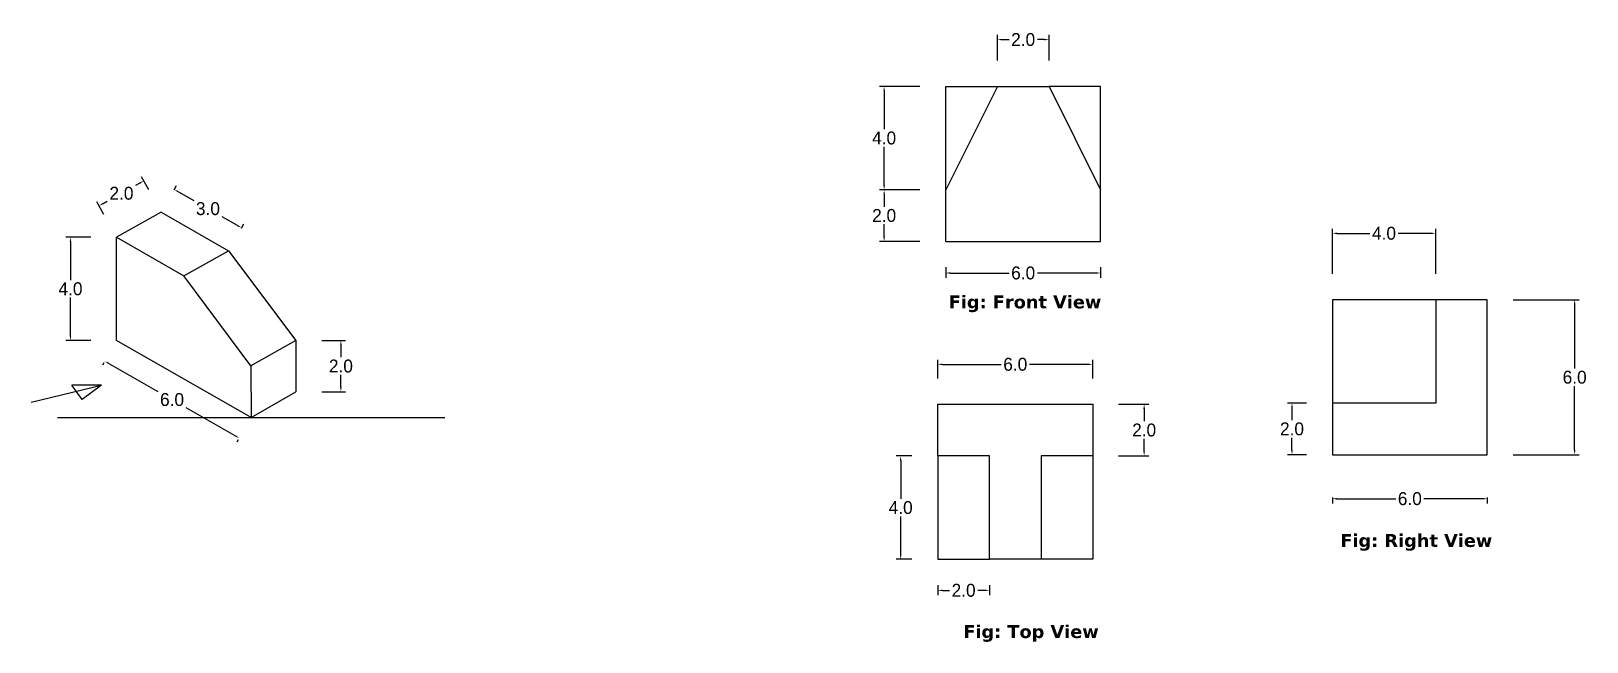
# Model space of a CAD drawing. Header units: inches. Extents: x 34 to 94.3, y 1.6 to 25.2.
import ezdxf

# ---------------------------------------------------------------- set-up
doc = ezdxf.new("R2010")
doc.units = ezdxf.units.IN
doc.header["$MEASUREMENT"] = 0
doc.dimstyles.get("Standard").update_dxf_attribs({"dimtxt": 0.5, "dimasz": 0.18, "dimexe": 0.18, "dimexo": 1, "dimgap": 0.09, "dimtad": 0, "dimtih": 1, "dimtoh": 1, "dimdec": 1, "dimzin": 0, "dimdsep": 46, "dimtxsty": 'Standard', "dimcen": 0.09, "dimclrd": 4, "dimclre": 6, "dimadec": 0, "dimazin": 0, "dimtfac": 1, "dimtdec": 1, "dimtofl": 0, "dimtmove": 0, "dimatfit": 3, "dimfxl": 1, "dimtolj": 1, "dimtzin": 0, "dimarcsym": 0})

# ---------------------------------------------------------------- blocks, each defined once
blk = doc.blocks.new('*D2')
at = {"color": 6, "lineweight": -2}
for p, q in [((39.567, 19.094), (39.664, 19.265)), ((42.173, 17.608), (42.27, 17.778))]:
    blk.add_line(p, q, dxfattribs=at)
at = {"color": 4, "lineweight": -2}
for p, q in [((39.732, 19.019), (40.33, 18.678)), ((42.025, 17.711), (41.426, 18.052))]:
    blk.add_line(p, q, dxfattribs=at)
at = {"color": 4}
for points in [[(39.746, 19.045), (39.717, 18.993), (39.575, 19.109)], [(42.04, 17.737), (42.01, 17.685), (42.181, 17.622)]]:
    blk.add_solid(points, dxfattribs=at)
at = {"layer": 'Defpoints', "color": 0}
for p in [(39.072, 18.226), (42.181, 17.622), (41.677, 16.739)]:
    blk.add_point(p, dxfattribs=at)
at = {"color": 0, "insert": (40.878, 18.365), "char_height": 0.5, "attachment_point": 5}
blk.add_mtext('\\A1;3.0', dxfattribs=at)
blk = doc.blocks.new('*D3')
at = {"color": 4, "lineweight": -2}
for p, q in [((38.237, 19.355), (38.078, 19.266)), ((36.821, 18.566), (36.981, 18.655))]:
    blk.add_line(p, q, dxfattribs=at)
at = {"color": 6, "lineweight": -2}
for p, q in [((38.585, 19.1), (38.307, 19.599)), ((36.854, 18.136), (36.576, 18.636))]:
    blk.add_line(p, q, dxfattribs=at)
at = {"color": 4}
for points in [[(38.223, 19.381), (38.252, 19.328), (38.395, 19.442)], [(36.806, 18.593), (36.836, 18.54), (36.664, 18.479)]]:
    blk.add_solid(points, dxfattribs=at)
at = {"layer": 'Defpoints', "color": 0}
for p in [(36.664, 18.479), (39.072, 18.226), (37.341, 17.263)]:
    blk.add_point(p, dxfattribs=at)
at = {"color": 0, "insert": (37.529, 18.96), "char_height": 0.5, "attachment_point": 5}
blk.add_mtext('\\A1;2.0', dxfattribs=at)
blk = doc.blocks.new('*D4')
at = {"color": 6, "lineweight": -2}
for p, q in [((36.341, 17.263), (35.377, 17.263)), ((36.341, 13.263), (35.377, 13.263))]:
    blk.add_line(p, q, dxfattribs=at)
at = {"color": 4, "lineweight": -2}
for p, q in [((35.557, 17.083), (35.557, 15.603)), ((35.557, 13.443), (35.557, 14.923))]:
    blk.add_line(p, q, dxfattribs=at)
at = {"color": 4}
for points in [[(35.527, 17.083), (35.587, 17.083), (35.557, 17.263)], [(35.527, 13.443), (35.587, 13.443), (35.557, 13.263)]]:
    blk.add_solid(points, dxfattribs=at)
at = {"layer": 'Defpoints', "color": 0}
for p in [(37.341, 17.263), (35.557, 13.263), (37.341, 13.263)]:
    blk.add_point(p, dxfattribs=at)
at = {"color": 0, "insert": (35.557, 15.263), "char_height": 0.5, "attachment_point": 5}
blk.add_mtext('\\A1;4.0', dxfattribs=at)
blk = doc.blocks.new('*D5')
at = {"color": 6, "lineweight": -2}
for p, q in [((36.844, 12.395), (36.795, 12.308)), ((42.052, 9.415), (42.003, 9.329))]:
    blk.add_line(p, q, dxfattribs=at)
at = {"color": 4, "lineweight": -2}
for p, q in [((37.04, 12.375), (38.94, 11.288)), ((41.936, 9.574), (40.036, 10.661))]:
    blk.add_line(p, q, dxfattribs=at)
at = {"color": 4}
for points in [[(37.055, 12.401), (37.025, 12.349), (36.884, 12.464)], [(41.951, 9.6), (41.921, 9.548), (42.092, 9.485)]]:
    blk.add_solid(points, dxfattribs=at)
at = {"layer": 'Defpoints', "color": 0}
for p in [(37.341, 13.263), (42.549, 10.283), (42.092, 9.485)]:
    blk.add_point(p, dxfattribs=at)
at = {"color": 0, "insert": (39.488, 10.975), "char_height": 0.5, "attachment_point": 5}
blk.add_mtext('\\A1;6.0', dxfattribs=at)
blk = doc.blocks.new('*D6')
at = {"color": 6, "lineweight": -2}
for p, q in [((45.283, 13.266), (46.205, 13.266)), ((45.283, 11.278), (46.205, 11.278))]:
    blk.add_line(p, q, dxfattribs=at)
at = {"color": 4, "lineweight": -2}
for p, q in [((46.025, 13.086), (46.025, 12.612)), ((46.025, 11.458), (46.025, 11.932))]:
    blk.add_line(p, q, dxfattribs=at)
at = {"color": 4}
for points in [[(45.995, 13.086), (46.055, 13.086), (46.025, 13.266)], [(45.995, 11.458), (46.055, 11.458), (46.025, 11.278)]]:
    blk.add_solid(points, dxfattribs=at)
at = {"layer": 'Defpoints', "color": 0}
for p in [(44.283, 13.266), (44.283, 11.278), (46.025, 11.278)]:
    blk.add_point(p, dxfattribs=at)
at = {"color": 0, "insert": (46.025, 12.272), "char_height": 0.5, "attachment_point": 5}
blk.add_mtext('\\A1;2.0', dxfattribs=at)
blk = doc.blocks.new('*D8')
at = {"color": 6, "lineweight": -2}
for p, q in [((68.438, 19.1), (66.876, 19.1)), ((68.438, 17.1), (66.876, 17.1))]:
    blk.add_line(p, q, dxfattribs=at)
at = {"color": 4, "lineweight": -2}
for p, q in [((67.056, 18.92), (67.056, 18.44)), ((67.056, 17.28), (67.056, 17.76))]:
    blk.add_line(p, q, dxfattribs=at)
at = {"color": 4}
for points in [[(67.026, 18.92), (67.086, 18.92), (67.056, 19.1)], [(67.026, 17.28), (67.086, 17.28), (67.056, 17.1)]]:
    blk.add_solid(points, dxfattribs=at)
at = {"layer": 'Defpoints', "color": 0}
for p in [(69.438, 19.1), (67.056, 17.1), (69.438, 17.1)]:
    blk.add_point(p, dxfattribs=at)
at = {"color": 0, "insert": (67.056, 18.1), "char_height": 0.5, "attachment_point": 5}
blk.add_mtext('\\A1;2.0', dxfattribs=at)
blk = doc.blocks.new('*D10')
at = {"color": 6, "lineweight": -2}
for p, q in [((69.438, 16.1), (69.438, 15.695)), ((75.438, 16.1), (75.438, 15.695))]:
    blk.add_line(p, q, dxfattribs=at)
at = {"color": 4, "lineweight": -2}
for p, q in [((69.618, 15.875), (71.89, 15.875)), ((75.258, 15.875), (72.987, 15.875))]:
    blk.add_line(p, q, dxfattribs=at)
at = {"color": 4}
for points in [[(69.618, 15.905), (69.618, 15.845), (69.438, 15.875)], [(75.258, 15.905), (75.258, 15.845), (75.438, 15.875)]]:
    blk.add_solid(points, dxfattribs=at)
at = {"layer": 'Defpoints', "color": 0}
for p in [(69.438, 17.1), (75.438, 17.1), (75.438, 15.875)]:
    blk.add_point(p, dxfattribs=at)
at = {"color": 0, "insert": (72.438, 15.875), "char_height": 0.5, "attachment_point": 5}
blk.add_mtext('\\A1;6.0', dxfattribs=at)
blk = doc.blocks.new('*D11')
at = {"color": 6, "lineweight": -2}
for p, q in [((68.438, 23.1), (66.876, 23.1)), ((68.438, 19.1), (66.876, 19.1))]:
    blk.add_line(p, q, dxfattribs=at)
at = {"color": 4, "lineweight": -2}
for p, q in [((67.056, 22.92), (67.056, 21.44)), ((67.056, 19.28), (67.056, 20.76))]:
    blk.add_line(p, q, dxfattribs=at)
at = {"color": 4}
for points in [[(67.026, 22.92), (67.086, 22.92), (67.056, 23.1)], [(67.026, 19.28), (67.086, 19.28), (67.056, 19.1)]]:
    blk.add_solid(points, dxfattribs=at)
at = {"layer": 'Defpoints', "color": 0}
for p in [(69.438, 23.1), (67.056, 19.1), (69.438, 19.1)]:
    blk.add_point(p, dxfattribs=at)
at = {"color": 0, "insert": (67.056, 21.1), "char_height": 0.5, "attachment_point": 5}
blk.add_mtext('\\A1;4.0', dxfattribs=at)
blk = doc.blocks.new('*D12')
at = {"color": 6, "lineweight": -2}
for p, q in [((71.438, 24.1), (71.438, 25.091)), ((73.438, 24.1), (73.438, 25.091))]:
    blk.add_line(p, q, dxfattribs=at)
at = {"color": 4, "lineweight": -2}
for p, q in [((71.618, 24.911), (71.89, 24.911)), ((73.258, 24.911), (72.987, 24.911))]:
    blk.add_line(p, q, dxfattribs=at)
at = {"color": 4}
for points in [[(71.618, 24.941), (71.618, 24.881), (71.438, 24.911)], [(73.258, 24.941), (73.258, 24.881), (73.438, 24.911)]]:
    blk.add_solid(points, dxfattribs=at)
at = {"layer": 'Defpoints', "color": 0}
for p in [(73.438, 24.911), (71.438, 23.1), (73.438, 23.1)]:
    blk.add_point(p, dxfattribs=at)
at = {"color": 0, "insert": (72.438, 24.911), "char_height": 0.5, "attachment_point": 5}
blk.add_mtext('\\A1;2.0', dxfattribs=at)
blk = doc.blocks.new('*D13')
at = {"color": 6, "lineweight": -2}
for p, q in [((69.132, 11.795), (69.132, 12.52)), ((75.132, 11.795), (75.132, 12.52))]:
    blk.add_line(p, q, dxfattribs=at)
at = {"color": 4, "lineweight": -2}
for p, q in [((69.312, 12.34), (71.584, 12.34)), ((74.952, 12.34), (72.68, 12.34))]:
    blk.add_line(p, q, dxfattribs=at)
at = {"color": 4}
for points in [[(69.312, 12.37), (69.312, 12.31), (69.132, 12.34)], [(74.952, 12.37), (74.952, 12.31), (75.132, 12.34)]]:
    blk.add_solid(points, dxfattribs=at)
at = {"layer": 'Defpoints', "color": 0}
for p in [(75.132, 12.34), (69.132, 10.795), (75.132, 10.795)]:
    blk.add_point(p, dxfattribs=at)
at = {"color": 0, "insert": (72.132, 12.34), "char_height": 0.5, "attachment_point": 5}
blk.add_mtext('\\A1;6.0', dxfattribs=at)
blk = doc.blocks.new('*D14')
at = {"color": 6, "lineweight": -2}
for p, q in [((69.132, 3.795), (69.132, 3.41)), ((71.132, 3.795), (71.132, 3.41))]:
    blk.add_line(p, q, dxfattribs=at)
at = {"color": 4, "lineweight": -2}
for p, q in [((69.312, 3.59), (69.584, 3.59)), ((70.952, 3.59), (70.68, 3.59))]:
    blk.add_line(p, q, dxfattribs=at)
at = {"color": 4}
for points in [[(69.312, 3.62), (69.312, 3.56), (69.132, 3.59)], [(70.952, 3.62), (70.952, 3.56), (71.132, 3.59)]]:
    blk.add_solid(points, dxfattribs=at)
at = {"layer": 'Defpoints', "color": 0}
for p in [(69.132, 4.795), (71.132, 4.795), (71.132, 3.59)]:
    blk.add_point(p, dxfattribs=at)
at = {"color": 0, "insert": (70.132, 3.59), "char_height": 0.5, "attachment_point": 5}
blk.add_mtext('\\A1;2.0', dxfattribs=at)
blk = doc.blocks.new('*D15')
at = {"color": 6, "lineweight": -2}
for p, q in [((68.132, 8.795), (67.516, 8.795)), ((68.132, 4.795), (67.516, 4.795))]:
    blk.add_line(p, q, dxfattribs=at)
at = {"color": 4, "lineweight": -2}
for p, q in [((67.696, 8.615), (67.696, 7.135)), ((67.696, 4.975), (67.696, 6.455))]:
    blk.add_line(p, q, dxfattribs=at)
at = {"color": 4}
for points in [[(67.666, 8.615), (67.726, 8.615), (67.696, 8.795)], [(67.666, 4.975), (67.726, 4.975), (67.696, 4.795)]]:
    blk.add_solid(points, dxfattribs=at)
at = {"layer": 'Defpoints', "color": 0}
for p in [(67.696, 8.795), (69.132, 8.795), (69.132, 4.795)]:
    blk.add_point(p, dxfattribs=at)
at = {"color": 0, "insert": (67.696, 6.795), "char_height": 0.5, "attachment_point": 5}
blk.add_mtext('\\A1;4.0', dxfattribs=at)
blk = doc.blocks.new('*D16')
at = {"color": 6, "lineweight": -2}
for p, q in [((76.132, 10.795), (77.301, 10.795)), ((76.132, 8.795), (77.301, 8.795))]:
    blk.add_line(p, q, dxfattribs=at)
at = {"color": 4, "lineweight": -2}
for p, q in [((77.121, 10.615), (77.121, 10.135)), ((77.121, 8.975), (77.121, 9.455))]:
    blk.add_line(p, q, dxfattribs=at)
at = {"color": 4}
for points in [[(77.091, 10.615), (77.151, 10.615), (77.121, 10.795)], [(77.091, 8.975), (77.151, 8.975), (77.121, 8.795)]]:
    blk.add_solid(points, dxfattribs=at)
at = {"layer": 'Defpoints', "color": 0}
for p in [(75.132, 10.795), (75.132, 8.795), (77.121, 8.795)]:
    blk.add_point(p, dxfattribs=at)
at = {"color": 0, "insert": (77.121, 9.795), "char_height": 0.5, "attachment_point": 5}
blk.add_mtext('\\A1;2.0', dxfattribs=at)
blk = doc.blocks.new('*D17')
at = {"color": 6, "lineweight": -2}
for p, q in [((91.407, 14.84), (93.968, 14.84)), ((91.407, 8.84), (93.968, 8.84))]:
    blk.add_line(p, q, dxfattribs=at)
at = {"color": 4, "lineweight": -2}
for p, q in [((93.788, 14.66), (93.788, 12.18)), ((93.788, 9.02), (93.788, 11.5))]:
    blk.add_line(p, q, dxfattribs=at)
at = {"color": 4}
for points in [[(93.758, 14.66), (93.818, 14.66), (93.788, 14.84)], [(93.758, 9.02), (93.818, 9.02), (93.788, 8.84)]]:
    blk.add_solid(points, dxfattribs=at)
at = {"layer": 'Defpoints', "color": 0}
for p in [(90.407, 14.84), (90.407, 8.84), (93.788, 8.84)]:
    blk.add_point(p, dxfattribs=at)
at = {"color": 0, "insert": (93.788, 11.84), "char_height": 0.5, "attachment_point": 5}
blk.add_mtext('\\A1;6.0', dxfattribs=at)
blk = doc.blocks.new('*D19')
at = {"color": 6, "lineweight": -2}
for p, q in [((84.407, 15.84), (84.407, 17.591)), ((88.407, 15.84), (88.407, 17.591))]:
    blk.add_line(p, q, dxfattribs=at)
at = {"color": 4, "lineweight": -2}
for p, q in [((84.587, 17.411), (85.859, 17.411)), ((88.227, 17.411), (86.955, 17.411))]:
    blk.add_line(p, q, dxfattribs=at)
at = {"color": 4}
for points in [[(84.587, 17.441), (84.587, 17.381), (84.407, 17.411)], [(88.227, 17.441), (88.227, 17.381), (88.407, 17.411)]]:
    blk.add_solid(points, dxfattribs=at)
at = {"layer": 'Defpoints', "color": 0}
for p in [(88.407, 17.411), (84.407, 14.84), (88.407, 14.84)]:
    blk.add_point(p, dxfattribs=at)
at = {"color": 0, "insert": (86.407, 17.411), "char_height": 0.5, "attachment_point": 5}
blk.add_mtext('\\A1;4.0', dxfattribs=at)
blk = doc.blocks.new('*D20')
at = {"color": 6, "lineweight": -2}
for p, q in [((84.407, 7.187), (84.407, 6.959)), ((90.407, 7.187), (90.407, 6.959))]:
    blk.add_line(p, q, dxfattribs=at)
at = {"color": 4, "lineweight": -2}
for p, q in [((84.587, 7.139), (86.859, 7.139)), ((90.227, 7.139), (87.955, 7.139))]:
    blk.add_line(p, q, dxfattribs=at)
at = {"color": 4}
for points in [[(84.587, 7.169), (84.587, 7.109), (84.407, 7.139)], [(90.227, 7.169), (90.227, 7.109), (90.407, 7.139)]]:
    blk.add_solid(points, dxfattribs=at)
at = {"layer": 'Defpoints', "color": 0}
for p in [(84.407, 8.187), (90.407, 8.187), (90.407, 7.139)]:
    blk.add_point(p, dxfattribs=at)
at = {"color": 0, "insert": (87.407, 7.139), "char_height": 0.5, "attachment_point": 5}
blk.add_mtext('\\A1;6.0', dxfattribs=at)
blk = doc.blocks.new('*D21')
at = {"color": 6, "lineweight": -2}
for p, q in [((83.407, 10.84), (82.665, 10.84)), ((83.407, 8.84), (82.665, 8.84))]:
    blk.add_line(p, q, dxfattribs=at)
at = {"color": 4, "lineweight": -2}
for p, q in [((82.845, 10.66), (82.845, 10.18)), ((82.845, 9.02), (82.845, 9.5))]:
    blk.add_line(p, q, dxfattribs=at)
at = {"color": 4}
for points in [[(82.815, 10.66), (82.875, 10.66), (82.845, 10.84)], [(82.815, 9.02), (82.875, 9.02), (82.845, 8.84)]]:
    blk.add_solid(points, dxfattribs=at)
at = {"layer": 'Defpoints', "color": 0}
for p in [(84.407, 10.84), (82.845, 8.84), (84.407, 8.84)]:
    blk.add_point(p, dxfattribs=at)
at = {"color": 0, "insert": (82.845, 9.84), "char_height": 0.5, "attachment_point": 5}
blk.add_mtext('\\A1;2.0', dxfattribs=at)

msp = doc.modelspace()

# ---------------------------------------------------------------- linework, layer by layer
for p, q in [((69.438, 19.1), (69.438, 23.1)), ((69.438, 23.1), (71.438, 23.1)), ((71.438, 23.1), (69.438, 19.1)), ((71.438, 23.1), (73.438, 23.1)), ((75.438, 23.1), (73.438, 23.1)), ((73.438, 23.1), (75.438, 19.1)), ((75.438, 19.1), (75.438, 23.1)), ((69.438, 17.1), (69.438, 19.1)), ((75.438, 17.1), (75.438, 19.1)), ((39.072, 18.226), (37.341, 17.263)), ((39.072, 18.226), (41.677, 16.739)), ((37.341, 13.263), (37.341, 17.263)), ((37.341, 17.263), (39.941, 15.767)), ((69.438, 17.1), (75.438, 17.1)), ((39.941, 15.767), (41.677, 16.739)), ((41.677, 16.739), (44.283, 13.266)), ((42.545, 12.277), (39.941, 15.767)), ((88.407, 14.84), (84.407, 14.84)), ((84.407, 14.84), (84.407, 10.84)), ((90.407, 14.84), (88.407, 14.84)), ((88.407, 14.84), (88.407, 10.84)), ((90.407, 8.84), (90.407, 14.84)), ((42.549, 10.283), (37.341, 13.263)), ((44.283, 13.266), (42.545, 12.277)), ((44.283, 13.266), (44.283, 11.278)), ((42.545, 12.277), (42.549, 10.283)), ((34.033, 10.882), (36.756, 11.531)), ((36.756, 11.531), (35.607, 11.531)), ((36.006, 10.982), (35.607, 11.531)), ((36.756, 11.531), (36.006, 10.982)), ((42.549, 10.283), (44.283, 11.278)), ((35.049, 10.283), (50.049, 10.283)), ((69.132, 8.795), (69.132, 10.795)), ((69.132, 10.795), (75.132, 10.795)), ((75.132, 10.795), (75.132, 8.795)), ((88.407, 10.84), (84.407, 10.84)), ((84.407, 10.84), (84.407, 8.84)), ((71.132, 8.795), (69.132, 8.795)), ((69.132, 8.795), (69.132, 4.795)), ((71.132, 4.795), (71.132, 8.795)), ((75.132, 8.795), (73.132, 8.795)), ((73.132, 8.795), (73.132, 4.795)), ((75.132, 8.795), (75.132, 4.795)), ((84.407, 8.84), (90.407, 8.84)), ((69.132, 4.795), (71.132, 4.795)), ((73.132, 4.795), (71.132, 4.795)), ((75.132, 4.795), (73.132, 4.795))]:
    msp.add_line(p, q)

# ---------------------------------------------------------------- texts
at = {"char_height": 0.5, "attachment_point": 1}
for s, insert, width in [('{\\fVerdana|b1|i0|c0|p34;Fig: Front View}', (69.557, 15.006), 6.81206), ('{\\fVerdana|b1|i0|c0|p34;Fig: Right View}', (84.716, 5.771), 6.9122), ('{\\fVerdana|b1|i0|c0|p34;Fig: Top View}', (70.12, 2.244), 7.00197)]:
    msp.add_mtext(s, dxfattribs=dict(at, insert=insert, width=width))

# ---------------------------------------------------------------- dimensions: what is measured, and where the dimension line sits
for base, p1, p2, picture, middle in [((73.438, 24.911), (71.438, 23.1), (73.438, 23.1), '*D12', (72.438, 24.911)), ((88.407, 17.411), (84.407, 14.84), (88.407, 14.84), '*D19', (86.407, 17.411)), ((75.438, 15.875), (69.438, 17.1), (75.438, 17.1), '*D10', (72.438, 15.875)), ((75.132, 12.34), (69.132, 10.795), (75.132, 10.795), '*D13', (72.132, 12.34)), ((90.407, 7.139), (84.407, 8.187), (90.407, 8.187), '*D20', (87.407, 7.139)), ((71.132, 3.59), (69.132, 4.795), (71.132, 4.795), '*D14', (70.132, 3.59))]:
    dim = msp.add_linear_dim(base=base, p1=p1, p2=p2, dimstyle='Standard')
    dim.commit()
    dim.dimension.update_dxf_attribs({"geometry": picture, "text_midpoint": middle})
for base, p1, p2, picture, middle in [((67.056, 19.1), (69.438, 23.1), (69.438, 19.1), '*D11', (67.056, 21.1)), ((67.056, 17.1), (69.438, 19.1), (69.438, 17.1), '*D8', (67.056, 18.1)), ((93.788, 8.84), (90.407, 14.84), (90.407, 8.84), '*D17', (93.788, 11.84)), ((77.121, 8.795), (75.132, 10.795), (75.132, 8.795), '*D16', (77.121, 9.795)), ((82.845, 8.84), (84.407, 10.84), (84.407, 8.84), '*D21', (82.845, 9.84)), ((67.696, 8.795), (69.132, 4.795), (69.132, 8.795), '*D15', (67.696, 6.795))]:
    dim = msp.add_linear_dim(base=base, p1=p1, p2=p2, angle=90, dimstyle='Standard')
    dim.commit()
    dim.dimension.update_dxf_attribs({"geometry": picture, "text_midpoint": middle})
for p1, p2, distance, picture, middle in [((39.072, 18.226), (37.341, 17.263), -1.392, '*D3', (37.529, 18.96)), ((39.072, 18.226), (41.677, 16.739), 1.016, '*D2', (40.878, 18.365)), ((37.341, 17.263), (37.341, 13.263), -1.784, '*D4', (35.557, 15.263)), ((37.341, 13.263), (42.549, 10.283), -0.92, '*D5', (39.488, 10.975)), ((44.283, 13.266), (44.283, 11.278), 1.742, '*D6', (46.025, 12.272))]:
    dim = msp.add_aligned_dim(p1=p1, p2=p2, distance=distance, dimstyle='Standard')
    dim.commit()
    dim.dimension.update_dxf_attribs({"geometry": picture, "text_midpoint": middle})

doc.saveas('drawing.dxf')
